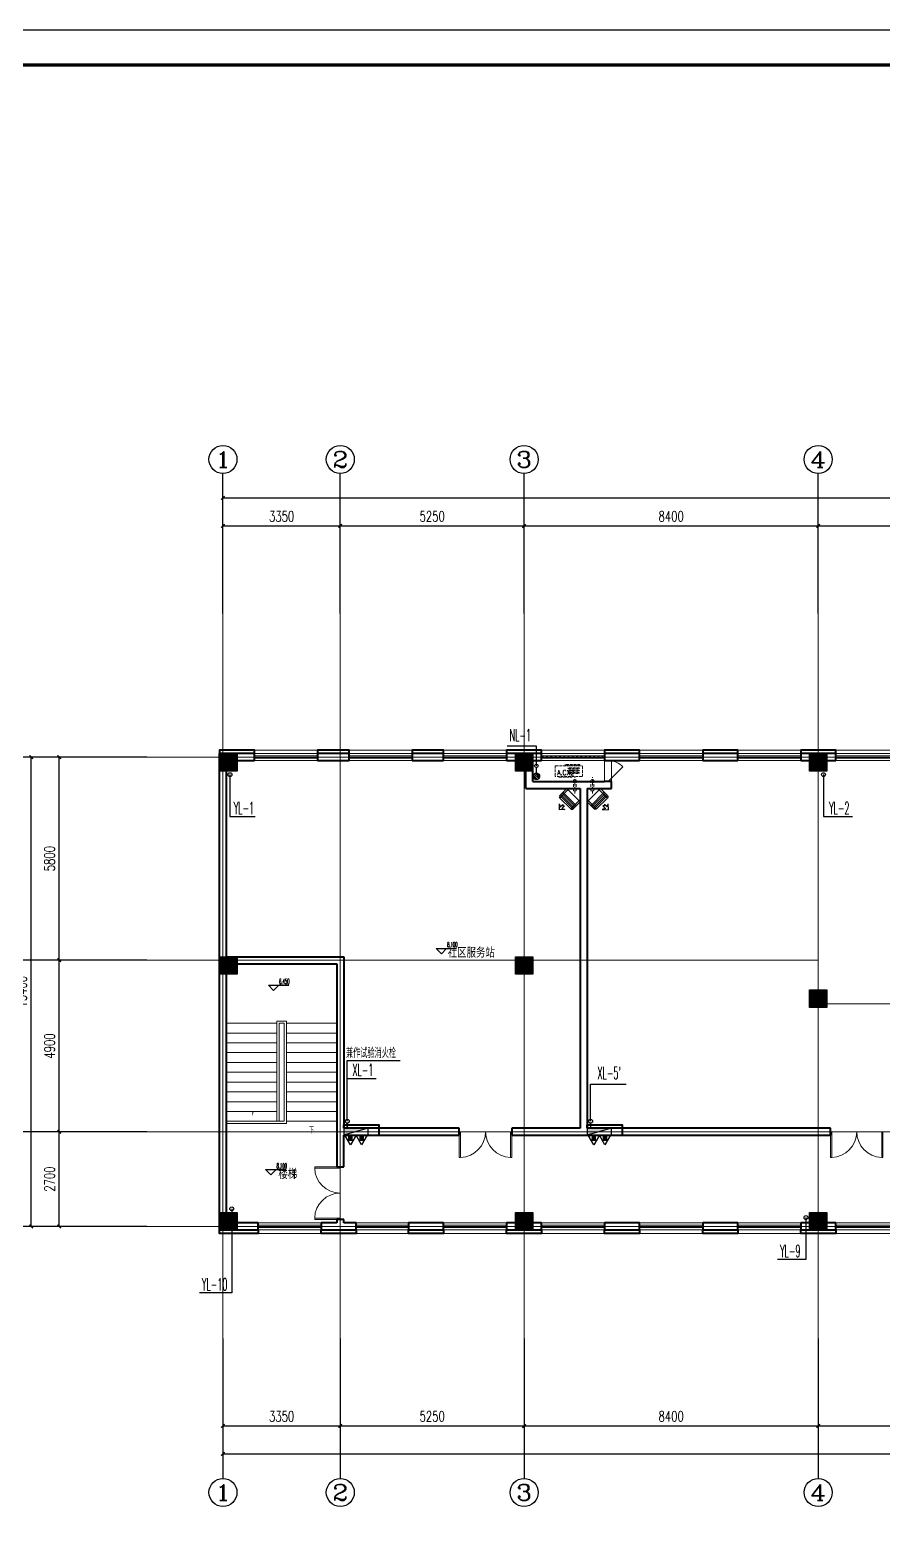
# Model space of a CAD drawing. Extents: x 1031190 to 1725648, y 733081 to 1571294.
# Drawn here: x 1287676 to 1312038, y 974440 to 1017302 of the extents above; entities that cross this region are included whole.
import ezdxf
from ezdxf.enums import TextEntityAlignment as Align

# ---------------------------------------------------------------- set-up
doc = ezdxf.new("R2010")
doc.units = 0
doc.header["$LTSCALE"] = 1000
doc.header["$MEASUREMENT"] = 0
for name, pattern in [('ACAD_ISO10W100', [18.5, 12, -3, 0.5, -3]), ('DASH', [0.35, 0.25, -0.1]), ('DOTE', [2.42, 2, -0.2, 0.02, -0.2]), ('HIDDEN', [0.375, 0.25, -0.125])]:
    doc.linetypes.add(name, pattern=pattern)
for name, color, linetype in [('A-AC', 8, 'Continuous'), ('AXIS', 3, 'Continuous'), ('AXIS_TEXT', 4, 'Continuous'), ('C-AXIS(轴号)', 3, 'Continuous'), ('C-AXIS-T(字)', 7, 'Continuous'), ('DIM_ELEV', 3, 'Continuous'), ('DIM_SYMB', 3, 'Continuous'), ('DIM_不分区消火栓', 3, 'Continuous'), ('DIM_凝结', 3, 'Continuous'), ('DIM_雨水', 3, 'Continuous'), ('EQUIP_地漏', 7, 'Continuous'), ('EQUIP_消火栓', 7, 'Continuous'), ('EQUIP_灭火器', 7, 'Continuous'), ('PIPE-凝结', 150, 'N'), ('PUB_TEXT', 4, 'Continuous'), ('S-COLU-HATCH', 30, 'Continuous'), ('S-COLU-LINE1', 6, 'Continuous'), ('TWT_LEAD', 3, 'Continuous'), ('VPIPE-不分区消火栓', 1, 'X'), ('VPIPE-凝结', 150, 'N'), ('VPIPE-雨水', 4, 'Y'), ('图框', 140, 'Continuous')]:
    doc.layers.add(name, color=color, linetype=linetype)
for name, color, linetype, lineweight in [('DOTE', 19, 'DOTE', 9), ('STAIR', 2, 'Continuous', 18), ('WALL', 9, 'Continuous', 40), ('WINDOW', 8, 'Continuous', 15), ('z', 6, 'Continuous', 40), ('平面-看线', 45, 'Continuous', 15), ('平面-空调室内机', 8, 'Continuous', 9), ('平面-空调预留孔', 8, 'Continuous', 15)]:
    doc.layers.add(name, color=color, linetype=linetype, lineweight=lineweight)
doc.styles.add('_TCH_AXIS', font='COMPLEX', dxfattribs={"bigfont": 'GBCBIG'})
doc.styles.add('_TCH_DIM', font='SIMPLEX.shx', dxfattribs={"width": 0.6, "oblique": 10, "bigfont": 'hztxt.shx'})
doc.styles.add('_TCH_DIM_T3', font='SIMPLEX', dxfattribs={"width": 0.705882, "bigfont": 'GBCBIG'})
doc.styles.add('_TWT_SERIAL', font='simplex.shx', dxfattribs={"width": 0.6, "oblique": 10, "height": 3.5, "bigfont": 'aadri.shx'})
doc.styles.add('COMPLEX', font='COMPLEX')
doc.styles.get("Standard").update_dxf_attribs({"font": 'gbenor.shx', "bigfont": 'gbcbig.shx'})
doc.linetypes.add('N', pattern='A,3,-0.2,["N",Standard,S=0.25,R=0,X=-0.1,Y=-0.115],-0.2', length=3.4)
doc.linetypes.add('X', pattern='A,3,-0.2,["X",Standard,S=0.25,R=0,X=-0.1,Y=-0.115],-0.25', length=3.45)
doc.linetypes.add('Y', pattern='A,2,-0.2,["Y",Standard,S=0.4,R=0,X=-0.1,Y=-0.115],-0.35', length=2.55)
doc.dimstyles.new('_TCH_ARCH&&100', dxfattribs={"dimtxt": 297.5, "dimasz": 100, "dimexe": 250, "dimexo": 300, "dimgap": 126.25, "dimtad": 1, "dimdec": 0, "dimzin": 0, "dimdsep": 46, "dimtxsty": '_TCH_DIM_T3', "dimblk": 'ARCHTICK', "dimcen": 0.09, "dimclrt": 7, "dimazin": 2, "dimtfac": 1, "dimtdec": 0, "dimtix": 1, "dimtmove": 2, "dimatfit": 3, "dimfxl": 0, "dimtolj": 1, "dimtzin": 0, "dimarcsym": 0})

# ---------------------------------------------------------------- blocks, each defined once
blk = doc.blocks.new('QER5Y5WE3')
for p, q in [((-194, 188), (-1, 388)), ((194, -188), (-194, 188)), ((72, 389), (-156, 153)), ((292, -73), (-90, 296)), ((321, -43), (-61, 326)), ((360, -17), (-29, 359)), ((389, 14), (0, 389)), ((72, 389), (387, 86)), ((387, 86), (159, -151)), ((388, 13), (194, -188)), ((236, 408), (404, 419)), ((326, 383), (236, 408)), ((326, 383), (253, 308)), ((297, 307), (253, 308)), ((299, 264), (297, 307)), ((372, 340), (299, 264)), ((399, 251), (372, 340)), ((399, 251), (404, 419))]:
    blk.add_line(p, q)
for centre, start, end in [((36, 352), 46.0154, 136.0154), ((351, 49), 316.0154, 46.0154)]:
    blk.add_arc(centre, 51.3, start, end)
blk = doc.blocks.new('dongkong')
at = {"layer": '平面-空调预留孔', "linetype": 'HIDDEN', "ltscale": 0.3}
for p, q in [((-603796, 210900), (-603796, 210431)), ((-603836, 210821), (-603836, 210511)), ((-603836, 210821), (-603756, 210821)), ((-603756, 210821), (-603756, 210511))]:
    blk.add_line(p, q, dxfattribs=at)
blk.add_lwpolyline([(-603756, 210511), (-603836, 210511)], dxfattribs=at)
blk = doc.blocks.new('ferre')
at = {"layer": '平面-空调预留孔', "linetype": 'DASH', "ltscale": 0.3}
for p, q in [((93393, 115403), (93393, 115393)), ((93403, 115383), (93756, 115383)), ((93766, 115393), (93766, 115403))]:
    blk.add_line(p, q, dxfattribs=at)
for points in [[(93997, 115743), (93577, 115743), (93577, 115727), (93997, 115727)], [(93975, 115655), (93660, 115655), (93660, 115626), (93975, 115626)], [(93975, 115589), (93660, 115589), (93660, 115560), (93975, 115560)], [(93975, 115523), (93660, 115523), (93660, 115494), (93975, 115494)]]:
    blk.add_lwpolyline(points, close=True, dxfattribs=at)
blk.add_lwpolyline([(94046, 115403), (93306, 115403, -0.414214), (93286, 115423), (93286, 115693, -0.414214), (93306, 115713), (94046, 115713, -0.414214), (94066, 115693), (94066, 115423, -0.414214)], format="xyb", close=True, dxfattribs=at)
for centre, start, end in [((93403, 115393), 180, 270), ((93756, 115393), 270, 0)]:
    blk.add_arc(centre, 10, start, end, dxfattribs=at)
at = {"layer": '平面-空调预留孔', "linetype": 'DASH', "ltscale": 0.3, "style": '_TCH_DIM', "width": 0.705882}
blk.add_text('A.CX2', height=146.9, dxfattribs=at).set_placement((93345, 115443))
blk = doc.blocks.new('fergve')
blk.add_blockref('ferre', (25670, -60416))
blk = doc.blocks.new('rewerwer')
at = {"layer": 'S-COLU-HATCH'}
h = blk.add_hatch(color=8, dxfattribs=at)
h.dxf.hatch_style = 1
h.paths.add_polyline_path([(1293088, 1151056), (1293588, 1151056), (1293588, 1150556), (1293088, 1150556)])
h = blk.add_hatch(color=8, dxfattribs=at)
h.dxf.hatch_style = 1
h.paths.add_polyline_path([(1301538, 1151056), (1302038, 1151056), (1302038, 1150556), (1301538, 1150556)])
h = blk.add_hatch(color=8, dxfattribs=at)
h.dxf.hatch_style = 1
h.paths.add_polyline_path([(1309938, 1151056), (1310438, 1151056), (1310438, 1150556), (1309938, 1150556)])
h = blk.add_hatch(color=8, dxfattribs=at)
h.dxf.hatch_style = 1
h.paths.add_polyline_path([(1293088, 1145256), (1293588, 1145256), (1293588, 1144756), (1293088, 1144756)])
h = blk.add_hatch(color=8, dxfattribs=at)
h.dxf.hatch_style = 1
h.paths.add_polyline_path([(1301538, 1145256), (1302038, 1145256), (1302038, 1144756), (1301538, 1144756)])
h = blk.add_hatch(color=8, dxfattribs=at)
h.dxf.hatch_style = 1
h.paths.add_polyline_path([(1309938, 1144306), (1310438, 1144306), (1310438, 1143806), (1309938, 1143806)])
h = blk.add_hatch(color=8, dxfattribs=at)
h.dxf.hatch_style = 1
h.paths.add_polyline_path([(1293088, 1137956), (1293588, 1137956), (1293588, 1137456), (1293088, 1137456)])
h = blk.add_hatch(color=8, dxfattribs=at)
h.dxf.hatch_style = 1
h.paths.add_polyline_path([(1301538, 1137956), (1302038, 1137956), (1302038, 1137456), (1301538, 1137456)])
h = blk.add_hatch(color=8, dxfattribs=at)
h.dxf.hatch_style = 1
h.paths.add_polyline_path([(1309938, 1137956), (1310438, 1137956), (1310438, 1137456), (1309938, 1137456)])
at = {"layer": 'S-COLU-LINE1', "color": 8}
for points in [[(1293088, 1151056), (1293588, 1151056), (1293588, 1150556), (1293088, 1150556)], [(1301538, 1151056), (1302038, 1151056), (1302038, 1150556), (1301538, 1150556)], [(1309938, 1151056), (1310438, 1151056), (1310438, 1150556), (1309938, 1150556)], [(1293088, 1145256), (1293588, 1145256), (1293588, 1144756), (1293088, 1144756)], [(1301538, 1145256), (1302038, 1145256), (1302038, 1144756), (1301538, 1144756)], [(1309938, 1144306), (1310438, 1144306), (1310438, 1143806), (1309938, 1143806)], [(1293088, 1137956), (1293588, 1137956), (1293588, 1137456), (1293088, 1137456)], [(1301538, 1137956), (1302038, 1137956), (1302038, 1137456), (1301538, 1137456)], [(1309938, 1137956), (1310438, 1137956), (1310438, 1137456), (1309938, 1137456)]]:
    blk.add_lwpolyline(points, close=True, dxfattribs=at)
blk = doc.blocks.new('_ArchTick')
at = {"color": 0, "linetype": 'ByBlock', "const_width": 0.4}
blk.add_lwpolyline([(-0.5, -0.5), (0.5, 0.5)], dxfattribs=at)
blk = doc.blocks.new('*D174')
at = {"layer": 'AXIS', "color": 0, "lineweight": -2}
for p, q in [((1290711, 996539), (1287461, 996539)), ((1287711, 983139), (1287711, 996539)), ((1290711, 983139), (1287461, 983139))]:
    blk.add_line(p, q, dxfattribs=at)
at = {"layer": 'Defpoints', "color": 0}
for p in [(1287711, 996539), (1291011, 996539), (1291011, 983139)]:
    blk.add_point(p, dxfattribs=at)
at = {"layer": 'AXIS', "color": 0, "lineweight": -2, "xscale": 100, "yscale": 100, "zscale": 100}
for p, rotation in [((1287711, 996539), 90), ((1287711, 983139), 270)]:
    blk.add_blockref('_ArchTick', p, dxfattribs=dict(at, rotation=rotation))
at = {"layer": 'AXIS', "color": 7, "insert": (1287436, 989839), "char_height": 297.5, "attachment_point": 5, "rotation": 90, "style": '_TCH_DIM_T3'}
blk.add_mtext('\\A1;13400', dxfattribs=at)
blk = doc.blocks.new('*D175')
at = {"layer": 'AXIS', "color": 0, "lineweight": -2}
for p, q in [((1290711, 996539), (1288261, 996539)), ((1288511, 990739), (1288511, 996539)), ((1290711, 990739), (1288261, 990739))]:
    blk.add_line(p, q, dxfattribs=at)
at = {"layer": 'Defpoints', "color": 0}
for p in [(1288511, 996539), (1291011, 996539), (1291011, 990739)]:
    blk.add_point(p, dxfattribs=at)
at = {"layer": 'AXIS', "color": 0, "lineweight": -2, "xscale": 100, "yscale": 100, "zscale": 100}
for p, rotation in [((1288511, 996539), 90), ((1288511, 990739), 270)]:
    blk.add_blockref('_ArchTick', p, dxfattribs=dict(at, rotation=rotation))
at = {"layer": 'AXIS', "color": 7, "insert": (1288236, 993639), "char_height": 297.5, "attachment_point": 5, "rotation": 90, "style": '_TCH_DIM_T3'}
blk.add_mtext('\\A1;5800', dxfattribs=at)
blk = doc.blocks.new('*D176')
at = {"layer": 'AXIS', "color": 0, "lineweight": -2}
for p, q in [((1290711, 990739), (1288261, 990739)), ((1288511, 985839), (1288511, 990739)), ((1290711, 985839), (1288261, 985839))]:
    blk.add_line(p, q, dxfattribs=at)
at = {"layer": 'Defpoints', "color": 0}
for p in [(1288511, 990739), (1291011, 990739), (1291011, 985839)]:
    blk.add_point(p, dxfattribs=at)
at = {"layer": 'AXIS', "color": 0, "lineweight": -2, "xscale": 100, "yscale": 100, "zscale": 100}
for p, rotation in [((1288511, 990739), 90), ((1288511, 985839), 270)]:
    blk.add_blockref('_ArchTick', p, dxfattribs=dict(at, rotation=rotation))
at = {"layer": 'AXIS', "color": 7, "insert": (1288236, 988289), "char_height": 297.5, "attachment_point": 5, "rotation": 90, "style": '_TCH_DIM_T3'}
blk.add_mtext('\\A1;4900', dxfattribs=at)
blk = doc.blocks.new('*D177')
at = {"layer": 'AXIS', "color": 0, "lineweight": -2}
for p, q in [((1290711, 985839), (1288261, 985839)), ((1288511, 983139), (1288511, 985839)), ((1290711, 983139), (1288261, 983139))]:
    blk.add_line(p, q, dxfattribs=at)
at = {"layer": 'Defpoints', "color": 0}
for p in [(1288511, 985839), (1291011, 985839), (1291011, 983139)]:
    blk.add_point(p, dxfattribs=at)
at = {"layer": 'AXIS', "color": 0, "lineweight": -2, "xscale": 100, "yscale": 100, "zscale": 100}
for p, rotation in [((1288511, 985839), 90), ((1288511, 983139), 270)]:
    blk.add_blockref('_ArchTick', p, dxfattribs=dict(at, rotation=rotation))
at = {"layer": 'AXIS', "color": 7, "insert": (1288236, 984489), "char_height": 297.5, "attachment_point": 5, "rotation": 90, "style": '_TCH_DIM_T3'}
blk.add_mtext('\\A1;2700', dxfattribs=at)
blk = doc.blocks.new('*D185')
at = {"layer": 'AXIS', "color": 0, "lineweight": -2}
for p, q in [((1293188, 979639), (1293188, 976389)), ((1365088, 979639), (1365088, 976389)), ((1293188, 976639), (1365088, 976639))]:
    blk.add_line(p, q, dxfattribs=at)
at = {"layer": 'Defpoints', "color": 0}
for p in [(1293188, 979939), (1365088, 979939), (1365088, 976639)]:
    blk.add_point(p, dxfattribs=at)
at = {"layer": 'AXIS', "color": 0, "lineweight": -2, "xscale": 100, "yscale": 100, "zscale": 100, "rotation": 180}
blk.add_blockref('_ArchTick', (1293188, 976639), dxfattribs=at)
at = {"layer": 'AXIS', "color": 0, "lineweight": -2, "xscale": 100, "yscale": 100, "zscale": 100}
blk.add_blockref('_ArchTick', (1365088, 976639), dxfattribs=at)
at = {"layer": 'AXIS', "color": 7, "insert": (1329138, 976914), "char_height": 297.5, "attachment_point": 5, "style": '_TCH_DIM_T3'}
blk.add_mtext('\\A1;71900', dxfattribs=at)
blk = doc.blocks.new('*D186')
at = {"layer": 'AXIS', "color": 0, "lineweight": -2}
for p, q in [((1293188, 979639), (1293188, 977189)), ((1296538, 979639), (1296538, 977189)), ((1293188, 977439), (1296538, 977439))]:
    blk.add_line(p, q, dxfattribs=at)
at = {"layer": 'Defpoints', "color": 0}
for p in [(1293188, 979939), (1296538, 979939), (1296538, 977439)]:
    blk.add_point(p, dxfattribs=at)
at = {"layer": 'AXIS', "color": 0, "lineweight": -2, "xscale": 100, "yscale": 100, "zscale": 100, "rotation": 180}
blk.add_blockref('_ArchTick', (1293188, 977439), dxfattribs=at)
at = {"layer": 'AXIS', "color": 0, "lineweight": -2, "xscale": 100, "yscale": 100, "zscale": 100}
blk.add_blockref('_ArchTick', (1296538, 977439), dxfattribs=at)
at = {"layer": 'AXIS', "color": 7, "insert": (1294863, 977714), "char_height": 297.5, "attachment_point": 5, "style": '_TCH_DIM_T3'}
blk.add_mtext('\\A1;3350', dxfattribs=at)
blk = doc.blocks.new('*D187')
at = {"layer": 'AXIS', "color": 0, "lineweight": -2}
for p, q in [((1296538, 979639), (1296538, 977189)), ((1301788, 979639), (1301788, 977189)), ((1296538, 977439), (1301788, 977439))]:
    blk.add_line(p, q, dxfattribs=at)
at = {"layer": 'Defpoints', "color": 0}
for p in [(1296538, 979939), (1301788, 979939), (1301788, 977439)]:
    blk.add_point(p, dxfattribs=at)
at = {"layer": 'AXIS', "color": 0, "lineweight": -2, "xscale": 100, "yscale": 100, "zscale": 100, "rotation": 180}
blk.add_blockref('_ArchTick', (1296538, 977439), dxfattribs=at)
at = {"layer": 'AXIS', "color": 0, "lineweight": -2, "xscale": 100, "yscale": 100, "zscale": 100}
blk.add_blockref('_ArchTick', (1301788, 977439), dxfattribs=at)
at = {"layer": 'AXIS', "color": 7, "insert": (1299163, 977714), "char_height": 297.5, "attachment_point": 5, "style": '_TCH_DIM_T3'}
blk.add_mtext('\\A1;5250', dxfattribs=at)
blk = doc.blocks.new('*D188')
at = {"layer": 'AXIS', "color": 0, "lineweight": -2}
for p, q in [((1301788, 979639), (1301788, 977189)), ((1310188, 979639), (1310188, 977189)), ((1301788, 977439), (1310188, 977439))]:
    blk.add_line(p, q, dxfattribs=at)
at = {"layer": 'Defpoints', "color": 0}
for p in [(1301788, 979939), (1310188, 979939), (1310188, 977439)]:
    blk.add_point(p, dxfattribs=at)
at = {"layer": 'AXIS', "color": 0, "lineweight": -2, "xscale": 100, "yscale": 100, "zscale": 100, "rotation": 180}
blk.add_blockref('_ArchTick', (1301788, 977439), dxfattribs=at)
at = {"layer": 'AXIS', "color": 0, "lineweight": -2, "xscale": 100, "yscale": 100, "zscale": 100}
blk.add_blockref('_ArchTick', (1310188, 977439), dxfattribs=at)
at = {"layer": 'AXIS', "color": 7, "insert": (1305988, 977714), "char_height": 297.5, "attachment_point": 5, "style": '_TCH_DIM_T3'}
blk.add_mtext('\\A1;8400', dxfattribs=at)
blk = doc.blocks.new('*D189')
at = {"layer": 'AXIS', "color": 0, "lineweight": -2}
for p, q in [((1310188, 979639), (1310188, 977189)), ((1318588, 979639), (1318588, 977189)), ((1310188, 977439), (1318588, 977439))]:
    blk.add_line(p, q, dxfattribs=at)
at = {"layer": 'Defpoints', "color": 0}
for p in [(1310188, 979939), (1318588, 979939), (1318588, 977439)]:
    blk.add_point(p, dxfattribs=at)
at = {"layer": 'AXIS', "color": 0, "lineweight": -2, "xscale": 100, "yscale": 100, "zscale": 100, "rotation": 180}
blk.add_blockref('_ArchTick', (1310188, 977439), dxfattribs=at)
at = {"layer": 'AXIS', "color": 0, "lineweight": -2, "xscale": 100, "yscale": 100, "zscale": 100}
blk.add_blockref('_ArchTick', (1318588, 977439), dxfattribs=at)
at = {"layer": 'AXIS', "color": 7, "insert": (1314388, 977714), "char_height": 297.5, "attachment_point": 5, "style": '_TCH_DIM_T3'}
blk.add_mtext('\\A1;8400', dxfattribs=at)
blk = doc.blocks.new('*D196')
at = {"layer": 'AXIS', "color": 0, "lineweight": -2}
for p, q in [((1293188, 1000939), (1293188, 1004189)), ((1293188, 1003939), (1365088, 1003939)), ((1365088, 1000939), (1365088, 1004189))]:
    blk.add_line(p, q, dxfattribs=at)
at = {"layer": 'Defpoints', "color": 0}
for p in [(1365088, 1003939), (1293188, 1000639), (1365088, 1000639)]:
    blk.add_point(p, dxfattribs=at)
at = {"layer": 'AXIS', "color": 0, "lineweight": -2, "xscale": 100, "yscale": 100, "zscale": 100, "rotation": 180}
blk.add_blockref('_ArchTick', (1293188, 1003939), dxfattribs=at)
at = {"layer": 'AXIS', "color": 0, "lineweight": -2, "xscale": 100, "yscale": 100, "zscale": 100}
blk.add_blockref('_ArchTick', (1365088, 1003939), dxfattribs=at)
at = {"layer": 'AXIS', "color": 7, "insert": (1329138, 1004214), "char_height": 297.5, "attachment_point": 5, "style": '_TCH_DIM_T3'}
blk.add_mtext('\\A1;71900', dxfattribs=at)
blk = doc.blocks.new('*D197')
at = {"layer": 'AXIS', "color": 0, "lineweight": -2}
for p, q in [((1293188, 1000939), (1293188, 1003389)), ((1293188, 1003139), (1296538, 1003139)), ((1296538, 1000939), (1296538, 1003389))]:
    blk.add_line(p, q, dxfattribs=at)
at = {"layer": 'Defpoints', "color": 0}
for p in [(1296538, 1003139), (1293188, 1000639), (1296538, 1000639)]:
    blk.add_point(p, dxfattribs=at)
at = {"layer": 'AXIS', "color": 0, "lineweight": -2, "xscale": 100, "yscale": 100, "zscale": 100, "rotation": 180}
blk.add_blockref('_ArchTick', (1293188, 1003139), dxfattribs=at)
at = {"layer": 'AXIS', "color": 0, "lineweight": -2, "xscale": 100, "yscale": 100, "zscale": 100}
blk.add_blockref('_ArchTick', (1296538, 1003139), dxfattribs=at)
at = {"layer": 'AXIS', "color": 7, "insert": (1294863, 1003414), "char_height": 297.5, "attachment_point": 5, "style": '_TCH_DIM_T3'}
blk.add_mtext('\\A1;3350', dxfattribs=at)
blk = doc.blocks.new('*D198')
at = {"layer": 'AXIS', "color": 0, "lineweight": -2}
for p, q in [((1296538, 1000939), (1296538, 1003389)), ((1296538, 1003139), (1301788, 1003139)), ((1301788, 1000939), (1301788, 1003389))]:
    blk.add_line(p, q, dxfattribs=at)
at = {"layer": 'Defpoints', "color": 0}
for p in [(1301788, 1003139), (1296538, 1000639), (1301788, 1000639)]:
    blk.add_point(p, dxfattribs=at)
at = {"layer": 'AXIS', "color": 0, "lineweight": -2, "xscale": 100, "yscale": 100, "zscale": 100, "rotation": 180}
blk.add_blockref('_ArchTick', (1296538, 1003139), dxfattribs=at)
at = {"layer": 'AXIS', "color": 0, "lineweight": -2, "xscale": 100, "yscale": 100, "zscale": 100}
blk.add_blockref('_ArchTick', (1301788, 1003139), dxfattribs=at)
at = {"layer": 'AXIS', "color": 7, "insert": (1299163, 1003414), "char_height": 297.5, "attachment_point": 5, "style": '_TCH_DIM_T3'}
blk.add_mtext('\\A1;5250', dxfattribs=at)
blk = doc.blocks.new('*D199')
at = {"layer": 'AXIS', "color": 0, "lineweight": -2}
for p, q in [((1301788, 1000939), (1301788, 1003389)), ((1301788, 1003139), (1310188, 1003139)), ((1310188, 1000939), (1310188, 1003389))]:
    blk.add_line(p, q, dxfattribs=at)
at = {"layer": 'Defpoints', "color": 0}
for p in [(1310188, 1003139), (1301788, 1000639), (1310188, 1000639)]:
    blk.add_point(p, dxfattribs=at)
at = {"layer": 'AXIS', "color": 0, "lineweight": -2, "xscale": 100, "yscale": 100, "zscale": 100, "rotation": 180}
blk.add_blockref('_ArchTick', (1301788, 1003139), dxfattribs=at)
at = {"layer": 'AXIS', "color": 0, "lineweight": -2, "xscale": 100, "yscale": 100, "zscale": 100}
blk.add_blockref('_ArchTick', (1310188, 1003139), dxfattribs=at)
at = {"layer": 'AXIS', "color": 7, "insert": (1305988, 1003414), "char_height": 297.5, "attachment_point": 5, "style": '_TCH_DIM_T3'}
blk.add_mtext('\\A1;8400', dxfattribs=at)
blk = doc.blocks.new('*D200')
at = {"layer": 'AXIS', "color": 0, "lineweight": -2}
for p, q in [((1310188, 1000939), (1310188, 1003389)), ((1310188, 1003139), (1318588, 1003139)), ((1318588, 1000939), (1318588, 1003389))]:
    blk.add_line(p, q, dxfattribs=at)
at = {"layer": 'Defpoints', "color": 0}
for p in [(1318588, 1003139), (1310188, 1000639), (1318588, 1000639)]:
    blk.add_point(p, dxfattribs=at)
at = {"layer": 'AXIS', "color": 0, "lineweight": -2, "xscale": 100, "yscale": 100, "zscale": 100, "rotation": 180}
blk.add_blockref('_ArchTick', (1310188, 1003139), dxfattribs=at)
at = {"layer": 'AXIS', "color": 0, "lineweight": -2, "xscale": 100, "yscale": 100, "zscale": 100}
blk.add_blockref('_ArchTick', (1318588, 1003139), dxfattribs=at)
at = {"layer": 'AXIS', "color": 7, "insert": (1314388, 1003414), "char_height": 297.5, "attachment_point": 5, "style": '_TCH_DIM_T3'}
blk.add_mtext('\\A1;8400', dxfattribs=at)
blk = doc.blocks.new('$TwtSys$00000434')
for p, q in [((-0.5, 0.5), (-0.5, -0.5)), ((-0.5, -0.5), (0.5, 0.5)), ((0.5, 0.5), (-0.5, 0.5)), ((0.5, -0.5), (0.5, 0.5)), ((-0.5, -0.5), (0.5, -0.5))]:
    blk.add_line(p, q)
blk.add_solid([(0.5, -0.5), (0.5, 0.5), (-0.5, -0.5)])
blk = doc.blocks.new('$TwtSys$00000546')
h = blk.add_hatch()
h.set_pattern_fill('ANSI31', color=256, scale=200, style=0)
h.set_pattern_definition([(45, (-38543.802, -6670.83), (-17.67767, 17.67767), [])])
h.paths.add_polyline_path([(-65, 174), (65, 174), (65, 44), (-65, 44)])
for points in [[(0, 344), (-198, 0), (198, 0)], [(-65, 174), (65, 174), (65, 44), (-65, 44)]]:
    blk.add_lwpolyline(points, close=True)
blk = doc.blocks.new('$TwtSys$00000141')
for p, q in [((-94, 8), (-10, 92)), ((-94, 8), (-10, 92)), ((-87, -35), (35, 87)), ((-87, -35), (35, 87)), ((-66, -66), (66, 66)), ((-66, -66), (66, 66)), ((-32, -87), (88, 33)), ((-32, -87), (88, 33)), ((11, -92), (92, -11)), ((11, -92), (92, -11))]:
    blk.add_line(p, q)
blk.add_circle((0, 0), 94)
blk.add_circle((0, 0), 94)
blk = doc.blocks.new('$WINLIB2D$00000001')
at = {"color": 0}
for points in [[(-0.5, 0.5), (-0.5, -0.5)], [(-0.5, 0.5), (0.5, 0.5)], [(0.5, -0.5), (0.5, 0.5)], [(0.5, 0.167), (-0.5, 0.167)], [(0.5, -0.167), (-0.5, -0.167)], [(-0.5, -0.5), (0.5, -0.5)]]:
    blk.add_lwpolyline(points, dxfattribs=at)
blk = doc.blocks.new('$DorLib2D$00000002')
for p, q in [((-0.5, 0), (-0.5, 0.4875)), ((-0.475, 0.4875), (-0.5, 0.4875)), ((-0.475, 0), (-0.475, 0.4875)), ((0.475, 0), (0.475, 0.4875)), ((0.475, 0.4875), (0.5, 0.4875)), ((0.5, 0), (0.5, 0.4875)), ((-0.5, 0), (-0.475, 0)), ((0.5, 0), (0.475, 0))]:
    blk.add_line(p, q)
at = {"lineweight": 13}
for centre, start, end in [((-0.4875, 0), 0, 88.53072), ((0.4875, 0), 91.46928, 180)]:
    blk.add_arc(centre, 0.4875, start, end, dxfattribs=at)
blk = doc.blocks.new('$WINLIB2D$00000039')
at = {"color": 0}
for points in [[(-0.5, 0.5), (-0.5, -0.5)], [(0.5, 0.5), (-0.5, 0.5)], [(0.5, -0.5), (0.5, 0.5)], [(-0.5, 0.167), (0.5, 0.167)], [(-0.452, -0.167), (-0.5, 0.084)], [(-0.384, -0.167), (-0.448, 0.167)], [(-0.316, -0.167), (-0.38, 0.167)], [(-0.248, -0.167), (-0.312, 0.167)], [(-0.18, -0.167), (-0.244, 0.167)], [(-0.112, -0.167), (-0.176, 0.167)], [(-0.044, -0.167), (-0.108, 0.167)], [(0.024, -0.167), (-0.04, 0.167)], [(0.092, -0.167), (0.028, 0.167)], [(0.16, -0.167), (0.096, 0.167)], [(0.228, -0.167), (0.164, 0.167)], [(0.296, -0.167), (0.232, 0.167)], [(0.364, -0.167), (0.3, 0.167)], [(0.432, -0.167), (0.368, 0.167)], [(0.5, -0.167), (0.436, 0.167)], [(-0.5, -0.167), (0.5, -0.167)], [(0.5, -0.5), (-0.5, -0.5)]]:
    blk.add_lwpolyline(points, dxfattribs=at)
blk = doc.blocks.new('$DorLib2D$00000114')
at = {"color": 0}
blk.add_line((0.5, 0), (-0.207, 0.707), dxfattribs=at)
blk.add_arc((0.5, 0), 1, 135, 180, dxfattribs=at)
blk = doc.blocks.new('_AXISO')
blk.add_circle((0, 0), 0.5)
at = {"layer": 'AXIS_TEXT', "style": 'COMPLEX', "width": 1.041667}
blk.add_attdef('A', text='', height=0.56, dxfattribs=at).set_placement((-0.25, -0.28), (0.25, -0.28), align=Align.FIT)

msp = doc.modelspace()

# ---------------------------------------------------------------- linework, layer by layer
at = {"layer": 'C-AXIS(轴号)'}
for p, q in [((1293187.7, 1000639.4), (1293187.7, 1004639.4)), ((1296537.7, 1000639.4), (1296537.7, 1004639.4)), ((1301787.7, 1000639.4), (1301787.7, 1004639.4)), ((1310187.7, 1000639.4), (1310187.7, 1004639.4)), ((1291011.4, 996539.4), (1287011.4, 996539.4)), ((1291011.4, 990739.4), (1287011.4, 990739.4)), ((1291011.4, 985839.4), (1287011.4, 985839.4)), ((1291011.4, 983139.4), (1287011.4, 983139.4)), ((1293187.7, 979939.4), (1293187.7, 975939.4)), ((1296537.7, 979939.4), (1296537.7, 975939.4)), ((1301787.7, 979939.4), (1301787.7, 975939.4)), ((1310187.7, 979939.4), (1310187.7, 975939.4))]:
    msp.add_line(p, q, dxfattribs=at)
at = {"layer": 'DIM_ELEV', "color": 8}
for p, q in [((1299424.8, 990925.3), (1299274.8, 991075.3)), ((1299274.8, 991075.3), (1299859.4, 991075.3)), ((1299424.8, 990925.3), (1299574.8, 991075.3)), ((1294634.4, 989873.9), (1294484.4, 990023.9)), ((1294484.4, 990023.9), (1295069, 990023.9)), ((1294634.4, 989873.9), (1294784.4, 990023.9)), ((1294551.9, 984610.6), (1294401.9, 984760.6)), ((1294401.9, 984760.6), (1294986.5, 984760.6)), ((1294551.9, 984610.6), (1294701.9, 984760.6))]:
    msp.add_line(p, q, dxfattribs=at)
at = {"layer": 'DIM_SYMB', "color": 8}
msp.add_lwpolyline([(1295687.7, 985999.4, 0, 0, 0), (1295687.7, 989789.4, 0, 0, 0), (1294037.7, 989789.4, 0, 0, 0), (1294037.7, 986279.4, 0, 40, 0), (1294037.7, 986429.4, 0, 0, 0)], format="xyseb", dxfattribs=at)
at = {"layer": 'DIM_不分区消火栓'}
for p, q in [((1296737.7, 986139.4), (1296737.7, 987364.3)), ((1296737.7, 987364.3), (1297559, 987364.3)), ((1303687.7, 986139.4, -1100), (1303687.7, 987203.6, -1100)), ((1303687.7, 987203.6, -1100), (1304704.2, 987203.6, -1100))]:
    msp.add_line(p, q, dxfattribs=at)
at = {"layer": 'DIM_凝结'}
for p, q in [((1302137.7, 996849.8), (1301303.3, 996849.8)), ((1302137.7, 996289.4), (1302137.7, 996849.8))]:
    msp.add_line(p, q, dxfattribs=at)
at = {"layer": 'DIM_雨水'}
for p, q in [((1293387.7, 996039.4), (1293387.7, 994840.5)), ((1310337.7, 996039.4), (1310337.7, 994840.5)), ((1293387.7, 994840.5), (1294108.7, 994840.5)), ((1310337.7, 994840.5), (1311164.1, 994840.5)), ((1293437.7, 983639.4), (1293437.7, 981241.6)), ((1309837.7, 983389.4), (1309837.7, 982190.5)), ((1309837.7, 982190.5), (1309028.6, 982190.5)), ((1293437.7, 981241.6), (1292517.1, 981241.6))]:
    msp.add_line(p, q, dxfattribs=at)
at = {"layer": 'DOTE', "linetype": 'ACAD_ISO10W100', "ltscale": 100}
for p, q in [((1293187.7, 1000639.4), (1293187.7, 979939.4)), ((1296537.7, 1000639.4), (1296537.7, 979939.4)), ((1301787.7, 1000639.4), (1301787.7, 979939.4)), ((1310187.7, 1000639.4), (1310187.7, 979939.4)), ((1368287.7, 996539.4), (1291011.4, 996539.4)), ((1310187.7, 990739.4), (1291011.4, 990739.4)), ((1310187.7, 989489.4), (1368287.7, 989489.4)), ((1291011.4, 985839.4), (1323837.7, 985839.4)), ((1291011.4, 983139.4), (1368287.7, 983139.4))]:
    msp.add_line(p, q, dxfattribs=at)
at = {"layer": 'PIPE-凝结', "const_width": 45}
msp.add_lwpolyline([(1302137.7, 996239.4), (1302137.7, 996083.4)], dxfattribs=at)
at = {"layer": 'STAIR', "color": 8}
for p, q in [((1296437.7, 990639.4), (1293287.7, 990639.4)), ((1293287.7, 990639.4), (1293287.7, 988939.4)), ((1296437.7, 988939.4), (1296437.7, 990639.4)), ((1293287.7, 986139.4), (1293287.7, 988939.4)), ((1293287.7, 988939.4), (1294727.7, 988939.4)), ((1293287.7, 988939.4), (1294727.7, 988939.4)), ((1294727.7, 986139.4), (1294727.7, 988999.4)), ((1294727.7, 988999.4), (1294997.7, 988999.4)), ((1294787.7, 986139.4), (1294787.7, 988939.4)), ((1294787.7, 986139.4), (1294787.7, 988939.4)), ((1294787.7, 988939.4), (1294937.7, 988939.4)), ((1294787.7, 988939.4), (1294937.7, 988939.4)), ((1294937.7, 988939.4), (1294937.7, 986139.4)), ((1294937.7, 988939.4), (1294937.7, 986139.4)), ((1294997.7, 988999.4), (1294997.7, 986079.4)), ((1296437.7, 988939.4), (1294997.7, 988939.4)), ((1294997.7, 988939.4), (1296437.7, 988939.4)), ((1296437.7, 988939.4), (1296437.7, 986139.4)), ((1293287.7, 988659.4), (1294727.7, 988659.4)), ((1296437.7, 988659.4), (1294997.7, 988659.4)), ((1293287.7, 988379.4), (1294727.7, 988379.4)), ((1293287.7, 988099.4), (1294727.7, 988099.4)), ((1296437.7, 988379.4), (1294997.7, 988379.4)), ((1296437.7, 988099.4), (1294997.7, 988099.4)), ((1293287.7, 987819.4), (1294727.7, 987819.4)), ((1296437.7, 987819.4), (1294997.7, 987819.4)), ((1293287.7, 987539.4), (1294727.7, 987539.4)), ((1293287.7, 987259.4), (1294727.7, 987259.4)), ((1296437.7, 987539.4), (1294997.7, 987539.4)), ((1296437.7, 987259.4), (1294997.7, 987259.4)), ((1293287.7, 986979.4), (1294727.7, 986979.4)), ((1293287.7, 986699.4), (1294727.7, 986699.4)), ((1296437.7, 986979.4), (1294997.7, 986979.4)), ((1296437.7, 986699.4), (1294997.7, 986699.4)), ((1293287.7, 986419.4), (1294727.7, 986419.4)), ((1296437.7, 986419.4), (1294997.7, 986419.4)), ((1293287.7, 986139.4), (1293767.9, 986139.4)), ((1294937.7, 986139.4), (1293287.7, 986139.4)), ((1293287.7, 986079.4), (1293287.7, 986139.4)), ((1294997.7, 986079.4), (1293287.7, 986079.4)), ((1293767.9, 986139.4), (1294727.7, 986139.4)), ((1294727.7, 986139.4), (1294787.7, 986139.4)), ((1294727.7, 986139.4), (1294787.7, 986139.4)), ((1294787.7, 986139.4), (1294937.7, 986139.4)), ((1296437.7, 986139.4), (1294997.7, 986139.4))]:
    msp.add_line(p, q, dxfattribs=at)
at = {"layer": 'TWT_LEAD'}
for p, q in [((1296737.7, 986139.4), (1296737.7, 987879.2)), ((1296737.7, 987879.2), (1298247.4, 987879.2))]:
    msp.add_line(p, q, dxfattribs=at)
at = {"layer": 'VPIPE-不分区消火栓', "const_width": 45}
for points in [[(1296737.7, 986084.4), (1296737.7, 985939.4)], [(1303687.7, 986084.4), (1303687.7, 985939.4)]]:
    msp.add_lwpolyline(points, dxfattribs=at)
at = {"layer": 'VPIPE-不分区消火栓'}
for centre in [(1296737.7, 986139.4), (1296737.7, 986139.4), (1303687.7, 986139.4), (1303687.7, 986139.4)]:
    msp.add_circle(centre, 55, dxfattribs=at)
at = {"layer": 'VPIPE-凝结'}
msp.add_circle((1302137.7, 996289.4), 50, dxfattribs=at)
at = {"layer": 'VPIPE-雨水'}
for centre in [(1293387.7, 996039.4), (1310337.7, 996039.4), (1293437.7, 983639.4), (1309837.7, 983389.4)]:
    msp.add_circle(centre, 55, dxfattribs=at)
at = {"layer": 'WALL', "color": 8}
for p, q in [((1293087.7, 990739.4), (1293087.7, 996639.4)), ((1294087.7, 996639.4), (1293087.7, 996639.4)), ((1294087.7, 996439.4), (1294087.7, 996639.4)), ((1296787.7, 996639.4), (1295887.7, 996639.4)), ((1295887.7, 996639.4), (1295887.7, 996439.4)), ((1296787.7, 996439.4), (1296787.7, 996639.4)), ((1299487.7, 996639.4), (1298587.7, 996639.4)), ((1298587.7, 996639.4), (1298587.7, 996439.4)), ((1299487.7, 996439.4), (1299487.7, 996639.4)), ((1301937.7, 996639.4), (1301287.7, 996639.4)), ((1301287.7, 996639.4), (1301287.7, 996439.4)), ((1302287.7, 996639.4), (1301937.7, 996639.4)), ((1302287.7, 996439.4), (1302287.7, 996639.4)), ((1304187.9, 996639.4), (1304087.7, 996639.4)), ((1304087.7, 996639.4), (1304087.7, 996439.4)), ((1305087.7, 996639.4), (1304187.9, 996639.4)), ((1305087.7, 996439.4), (1305087.7, 996639.4)), ((1307887.7, 996639.4), (1306887.7, 996639.4)), ((1306887.7, 996639.4), (1306887.7, 996439.4)), ((1307887.7, 996439.4), (1307887.7, 996639.4)), ((1310687.7, 996639.4), (1309687.7, 996639.4)), ((1309687.7, 996639.4), (1309687.7, 996439.4)), ((1310687.7, 996439.4), (1310687.7, 996639.4)), ((1293287.7, 990839.4), (1293287.7, 996439.4)), ((1293287.7, 996439.4), (1294087.7, 996439.4)), ((1295887.7, 996439.4), (1296787.7, 996439.4)), ((1298587.7, 996439.4), (1299487.7, 996439.4)), ((1301287.7, 996439.4), (1301837.7, 996439.4)), ((1301837.7, 995639.4), (1301837.7, 996439.4)), ((1302037.7, 995839.4), (1302037.7, 996439.4)), ((1302037.7, 996439.4), (1302287.7, 996439.4)), ((1304087.7, 996439.4), (1304287.7, 996439.4)), ((1304087.7, 996439.4), (1304087.9, 996439.4)), ((1304287.9, 996439.4), (1305087.7, 996439.4)), ((1306887.7, 996439.4), (1307887.7, 996439.4)), ((1309687.7, 996439.4), (1310687.7, 996439.4)), ((1302037.7, 995839.4), (1303487.7, 995839.4)), ((1303487.7, 995839.4), (1304087.7, 995839.4)), ((1304287.7, 995839.4), (1304087.7, 995839.4)), ((1304287.7, 995639.4), (1304287.7, 995839.4)), ((1301837.7, 995639.4), (1303387.7, 995639.4)), ((1303387.7, 995639.4), (1303387.7, 985939.4)), ((1303587.7, 995639.4), (1303587.7, 985939.4)), ((1303587.7, 995639.4), (1304287.7, 995639.4)), ((1293087.7, 983039.4), (1293087.7, 990739.4)), ((1293287.7, 990839.4), (1296637.7, 990839.4)), ((1293287.7, 990639.4), (1296437.7, 990639.4)), ((1293287.7, 983239.4), (1293287.7, 990639.4)), ((1296437.7, 990639.4), (1296437.7, 985839.4)), ((1296637.7, 990839.4), (1296637.7, 985939.4)), ((1296437.7, 985839.4), (1296437.7, 984839.4)), ((1299937.7, 985939.4), (1296637.7, 985939.4)), ((1299937.7, 985739.4), (1299937.7, 985939.4)), ((1303387.7, 985939.4), (1301437.7, 985939.4)), ((1301437.7, 985939.4), (1301437.7, 985739.4)), ((1310537.7, 985939.4), (1303587.7, 985939.4)), ((1310537.7, 985739.4), (1310537.7, 985939.4)), ((1296637.7, 985739.4), (1299937.7, 985739.4)), ((1296637.7, 984839.4), (1296637.7, 985739.4)), ((1301437.7, 985739.4), (1303487.7, 985739.4)), ((1303487.7, 985739.4), (1310537.7, 985739.4)), ((1296437.7, 984839.4), (1296637.7, 984839.4)), ((1296637.7, 983339.4), (1296437.7, 983339.4)), ((1296437.7, 983339.4), (1296437.7, 983239.4)), ((1296637.7, 983239.4), (1296637.7, 983339.4)), ((1293087.7, 983039.4), (1294187.7, 983039.4)), ((1294187.7, 983239.4), (1293287.7, 983239.4)), ((1294187.7, 983039.4), (1294187.7, 983239.4)), ((1296437.7, 983239.4), (1295987.7, 983239.4)), ((1295987.7, 983239.4), (1295987.7, 983039.4)), ((1295987.7, 983039.4), (1296537.7, 983039.4)), ((1296537.7, 983039.4), (1296987.7, 983039.4)), ((1296987.7, 983239.4), (1296637.7, 983239.4)), ((1296987.7, 983039.4), (1296987.7, 983239.4)), ((1299487.7, 983239.4), (1298487.7, 983239.4)), ((1298487.7, 983239.4), (1298487.7, 983039.4)), ((1298487.7, 983039.4), (1299487.7, 983039.4)), ((1299487.7, 983039.4), (1299487.7, 983239.4)), ((1302287.7, 983239.4), (1301287.7, 983239.4)), ((1301287.7, 983239.4), (1301287.7, 983039.4)), ((1301287.7, 983039.4), (1302287.7, 983039.4)), ((1302287.7, 983039.4), (1302287.7, 983239.4)), ((1305087.7, 983239.4), (1304087.7, 983239.4)), ((1304087.7, 983239.4), (1304087.7, 983039.4)), ((1304087.7, 983039.4), (1305087.7, 983039.4)), ((1305087.7, 983039.4), (1305087.7, 983239.4)), ((1307887.7, 983239.4), (1306887.7, 983239.4)), ((1306887.7, 983239.4), (1306887.7, 983039.4)), ((1306887.7, 983039.4), (1307887.7, 983039.4)), ((1307887.7, 983039.4), (1307887.7, 983239.4)), ((1310687.7, 983239.4), (1309687.7, 983239.4)), ((1309687.7, 983239.4), (1309687.7, 983039.4)), ((1309687.7, 983039.4), (1310687.7, 983039.4)), ((1310687.7, 983039.4), (1310687.7, 983239.4))]:
    msp.add_line(p, q, dxfattribs=at)
for points in [[(1294087.7, 996639.4), (1294087.7, 996739.4), (1293087.7, 996739.4), (1293087.7, 996639.4)], [(1296787.7, 996639.4), (1296787.7, 996739.4), (1295887.7, 996739.4), (1295887.7, 996639.4)], [(1299487.7, 996639.4), (1299487.7, 996739.4), (1298587.7, 996739.4), (1298587.7, 996639.4)], [(1302287.7, 996639.4), (1302287.7, 996739.4), (1301287.7, 996739.4), (1301287.7, 996639.4)], [(1305087.7, 996639.4), (1305087.7, 996739.4), (1304087.7, 996739.4), (1304087.7, 996639.4)], [(1307887.7, 996639.4), (1307887.7, 996739.4), (1306887.7, 996739.4), (1306887.7, 996639.4)], [(1310687.7, 996639.4), (1310687.7, 996739.4), (1309687.7, 996739.4), (1309687.7, 996639.4)], [(1294187.7, 983039.4), (1294187.7, 982939.4), (1293087.7, 982939.4), (1293087.7, 983039.4)], [(1296987.7, 983039.4), (1296987.7, 982939.4), (1295987.7, 982939.4), (1295987.7, 983039.4)], [(1299487.7, 983039.4), (1299487.7, 982939.4), (1298487.7, 982939.4), (1298487.7, 983039.4)], [(1302287.7, 983039.4), (1302287.7, 982939.4), (1301287.7, 982939.4), (1301287.7, 983039.4)], [(1305087.7, 983039.4), (1305087.7, 982939.4), (1304087.7, 982939.4), (1304087.7, 983039.4)], [(1307887.7, 983039.4), (1307887.7, 982939.4), (1306887.7, 982939.4), (1306887.7, 983039.4)], [(1310687.7, 983039.4), (1310687.7, 982939.4), (1309687.7, 982939.4), (1309687.7, 983039.4)]]:
    msp.add_lwpolyline(points, dxfattribs=at)
at = {"layer": 'WINDOW'}
for p, q in [((1304087.7, 996439.4), (1304087.7, 995839.4)), ((1304287.7, 996439.4), (1304287.7, 995839.4))]:
    msp.add_line(p, q, dxfattribs=at)
at = {"layer": 'z'}
for points in [[(1296637.7, 985939.4), (1296637.7, 986039.4), (1297637.7, 986039.4), (1297637.7, 985739.4)], [(1303587.7, 985939.4), (1303587.7, 986039.4), (1304587.7, 986039.4), (1304587.7, 985739.4)]]:
    msp.add_lwpolyline(points, dxfattribs=at)
at = {"layer": '图框'}
msp.add_lwpolyline([(1278969.8, 957902), (1384069.8, 957902), (1384069.8, 1017302), (1278969.8, 1017302)], close=True, dxfattribs=at)
at = {"layer": '图框', "const_width": 100}
msp.add_lwpolyline([(1281469.8, 958902), (1383069.8, 958902), (1383069.8, 1016302), (1281469.8, 1016302)], close=True, dxfattribs=at)
at = {"layer": '平面-看线', "color": 8}
for points in [[(1294087.7, 996739.4), (1295887.7, 996739.4)], [(1296787.7, 996739.4), (1298587.7, 996739.4)], [(1299487.7, 996739.4), (1301287.7, 996739.4)], [(1302287.7, 996739.4), (1304087.7, 996739.4)], [(1305087.7, 996739.4), (1306887.7, 996739.4)], [(1307887.7, 996739.4), (1309687.7, 996739.4)], [(1310687.7, 996739.4), (1312487.7, 996739.4)], [(1294187.7, 982939.4), (1295987.7, 982939.4)], [(1296987.7, 982939.4), (1298487.7, 982939.4)], [(1299487.7, 982939.4), (1301287.7, 982939.4)], [(1302287.7, 982939.4), (1304087.7, 982939.4)], [(1305087.7, 982939.4), (1306887.7, 982939.4)], [(1307887.7, 982939.4), (1309687.7, 982939.4)], [(1310687.3, 982939.4), (1312487.3, 982939.4)]]:
    msp.add_lwpolyline(points, dxfattribs=at)

# ---------------------------------------------------------------- block references
at = {"layer": 'A-AC', "color": 8, "linetype": 'ByBlock', "rotation": 178.9846063388432}
msp.add_blockref('QER5Y5WE3', (1303196.8, 995448.5), dxfattribs=at)
at = {"layer": 'A-AC', "color": 8, "linetype": 'ByBlock', "xscale": -1, "rotation": 181.0153936611568}
msp.add_blockref('QER5Y5WE3', (1303778.6, 995448.5), dxfattribs=at)
at = {"layer": 'C-AXIS(轴号)'}
ref = msp.add_blockref('_AXISO', (1293187.7, 1005039.4), dxfattribs=dict(at, xscale=800, yscale=800, zscale=800))
ref.add_attrib('A', '1', dxfattribs={"layer": 'C-AXIS-T(字)', "height": 452.5, "style": '_TCH_AXIS', "width": 2.333333}).set_placement((1292961.4, 1004813.1), (1293414, 1004813.1), align=Align.FIT)
ref = msp.add_blockref('_AXISO', (1296537.7, 1005039.4), dxfattribs=dict(at, xscale=800, yscale=800, zscale=800))
ref.add_attrib('A', '2', dxfattribs={"layer": 'C-AXIS-T(字)', "height": 452.5, "style": '_TCH_AXIS', "width": 1.5}).set_placement((1296311.4, 1004813.1), (1296764, 1004813.1), align=Align.FIT)
ref = msp.add_blockref('_AXISO', (1301787.7, 1005039.4), dxfattribs=dict(at, xscale=800, yscale=800, zscale=800))
ref.add_attrib('A', '3', dxfattribs={"layer": 'C-AXIS-T(字)', "height": 452.5, "style": '_TCH_AXIS', "width": 1.5}).set_placement((1301561.4, 1004813.1), (1302014, 1004813.1), align=Align.FIT)
ref = msp.add_blockref('_AXISO', (1310187.7, 1005039.4), dxfattribs=dict(at, xscale=800, yscale=800, zscale=800))
ref.add_attrib('A', '4', dxfattribs={"layer": 'C-AXIS-T(字)', "height": 452.5, "style": '_TCH_AXIS', "width": 1.3125}).set_placement((1309961.4, 1004813.1), (1310414, 1004813.1), align=Align.FIT)
ref = msp.add_blockref('_AXISO', (1293187.7, 975539.4), dxfattribs=dict(at, xscale=800, yscale=800, zscale=800))
ref.add_attrib('A', '1', dxfattribs={"layer": 'C-AXIS-T(字)', "height": 452.5, "style": '_TCH_AXIS', "width": 2.333333}).set_placement((1292961.4, 975313.1), (1293414, 975313.1), align=Align.FIT)
ref = msp.add_blockref('_AXISO', (1296537.7, 975539.4), dxfattribs=dict(at, xscale=800, yscale=800, zscale=800))
ref.add_attrib('A', '2', dxfattribs={"layer": 'C-AXIS-T(字)', "height": 452.5, "style": '_TCH_AXIS', "width": 1.5}).set_placement((1296311.4, 975313.1), (1296764, 975313.1), align=Align.FIT)
ref = msp.add_blockref('_AXISO', (1301787.7, 975539.4), dxfattribs=dict(at, xscale=800, yscale=800, zscale=800))
ref.add_attrib('A', '3', dxfattribs={"layer": 'C-AXIS-T(字)', "height": 452.5, "style": '_TCH_AXIS', "width": 1.5}).set_placement((1301561.4, 975313.1), (1302014, 975313.1), align=Align.FIT)
ref = msp.add_blockref('_AXISO', (1310187.7, 975539.4), dxfattribs=dict(at, xscale=800, yscale=800, zscale=800))
ref.add_attrib('A', '4', dxfattribs={"layer": 'C-AXIS-T(字)', "height": 452.5, "style": '_TCH_AXIS', "width": 1.3125}).set_placement((1309961.4, 975313.1), (1310414, 975313.1), align=Align.FIT)
at = {"layer": 'EQUIP_地漏', "rotation": 90}
msp.add_blockref('$TwtSys$00000141', (1302137.7, 995989.4), dxfattribs=at)
at = {"layer": 'EQUIP_消火栓', "xscale": -700, "yscale": -200, "zscale": 700, "rotation": 2.529148619231519e-11}
for p in [(1296987.7, 985839.4), (1303937.7, 985839.4)]:
    msp.add_blockref('$TwtSys$00000434', p, dxfattribs=at)
at = {"layer": 'EQUIP_灭火器', "xscale": 0.8, "yscale": -0.8, "zscale": 0.8, "rotation": 3.656055342030787e-11}
for p in [(1296829, 985739.4), (1297146.4, 985739.4), (1303779, 985739.4), (1304096.4, 985739.4)]:
    msp.add_blockref('$TwtSys$00000546', p, dxfattribs=at)
at = {"layer": 'S-COLU-LINE1', "color": 8}
msp.add_blockref('rewerwer', (0, -154416.7), dxfattribs=at)
at = {"layer": 'WINDOW'}
for name, p, xscale, yscale, zscale, rotation in [('$WINLIB2D$00000001', (1294987.7, 996539.4), -1800, 200, -1800, 179.9999999999741), ('$WINLIB2D$00000001', (1297687.7, 996539.4), -1800, 200, -1800, 179.9999999999741), ('$WINLIB2D$00000001', (1300387.7, 996539.4), 1800, 200, 1800, 179.9999999999741), ('$WINLIB2D$00000039', (1303187.7, 996539.4), 1800, 200, 1800, 179.9999999999704), ('$WINLIB2D$00000001', (1305987.7, 996539.4), -1800, -200, -1800, 359.9999999999778), ('$WINLIB2D$00000001', (1308787.7, 996539.4), 1800, -200, 1800, 359.9999999999778), ('$WINLIB2D$00000001', (1311587.7, 996539.4), 1800, -200, 1800, 359.9999999999778), ('$DorLib2D$00000114', (1304187.7, 996139.4), 600, 600, 600, 270), ('$DorLib2D$00000002', (1300687.7, 985839.4), 1500, -1500, 1500, 359.9999999999117), ('$DorLib2D$00000002', (1311287.7, 985839.4), 1500, -1500, 1500, 359.9999999999115), ('$DorLib2D$00000002', (1296537.7, 984089.4), 1500, -1500, 1500, 270.0000000000148), ('$WINLIB2D$00000001', (1295087.7, 983139.4), 1800, -200, 1800, 180), ('$WINLIB2D$00000001', (1297737.7, 983139.4), -1500, -200, -1500, 179.9999999999983), ('$WINLIB2D$00000001', (1300387.7, 983139.4), 1800, -200, 1800, 179.9999999999983), ('$WINLIB2D$00000001', (1303187.7, 983139.4), 1800, -200, 1800, 179.9999999999983), ('$WINLIB2D$00000001', (1305987.7, 983139.4), 1800, -200, 1800, 179.9999999999983), ('$WINLIB2D$00000001', (1308787.7, 983139.4), 1800, -200, 1800, 179.9999999999983), ('$WINLIB2D$00000001', (1311587.7, 983139.4), 1800, -200, 1800, 179.9999999999983)]:
    msp.add_blockref(name, p, dxfattribs=dict(at, xscale=xscale, yscale=yscale, zscale=zscale, rotation=rotation))
at = {"layer": '平面-空调室内机', "color": 8, "ltscale": 0.3, "rotation": 180}
msp.add_blockref('dongkong', (699441.7, 1206400.2), dxfattribs=at)
at = {"layer": '平面-空调室内机', "color": 8, "ltscale": 0.3, "xscale": -1, "rotation": 180}
msp.add_blockref('dongkong', (1907533.7, 1206400.2), dxfattribs=at)
at = {"layer": '平面-空调预留孔', "color": 8}
msp.add_blockref('fergve', (1183716.8, 940996.8), dxfattribs=at)

# ---------------------------------------------------------------- texts
at = {"layer": 'DIM_ELEV', "color": 8, "style": '_TCH_DIM', "width": 0.423529}
for s, p in [('8.100', (1299591.1, 991110.3)), ('6.450', (1294790.5, 990058.9)), ('8.100', (1294718.3, 984795.6))]:
    msp.add_text(s, height=148.75, dxfattribs=at).set_placement(p)
at = {"layer": 'DIM_SYMB', "color": 7, "style": '_TCH_DIM', "width": 0.6}
msp.add_text('下', height=175, dxfattribs=at).set_placement((1295644.4, 985789.4))
at = {"layer": 'DIM_不分区消火栓', "color": 7, "style": '_TWT_SERIAL', "width": 0.48}
for s, p in [('XL-1', (1296883.3, 987434.3)), ("XL-5'", (1303883.7, 987340.3, -1100))]:
    msp.add_text(s, height=350, dxfattribs=at).set_placement(p)
at = {"layer": 'DIM_凝结', "color": 7, "style": '_TWT_SERIAL', "width": 0.48}
msp.add_text('NL-1', height=350, dxfattribs=at).set_placement((1301373.3, 996989.8))
at = {"layer": 'DIM_雨水', "color": 7, "style": '_TWT_SERIAL', "width": 0.48}
for s, p in [('YL-1', (1293494.7, 994910.5)), ('YL-2', (1310497.9, 994910.5)), ('YL-9', (1309098.6, 982260.5)), ('YL-10', (1292587.1, 981311.6))]:
    msp.add_text(s, height=350, dxfattribs=at).set_placement(p)
at = {"layer": 'PUB_TEXT', "color": 8}
for s, height, p in [('社区服务站', 270.07, (1299604, 990813.7)), ('楼梯', 270.07, (1294767.1, 984492.8)), ('1', 280, (1295160.3, 984492.8))]:
    msp.add_text(s, height=height, dxfattribs=at).set_placement(p)
at = {"layer": 'TWT_LEAD', "color": 7, "style": '_TWT_SERIAL', "width": 0.6}
msp.add_text('兼作试验消火栓', height=261.81, dxfattribs=at).set_placement((1296700.5, 987949.2))

# ---------------------------------------------------------------- dimensions: what is measured, and where the dimension line sits
at = {"layer": 'AXIS'}
for p1, p2, distance, picture, middle in [((1293187.7, 1000639.4), (1365087.7, 1000639.4), 3300, '*D196', (1329137.7, 1004214.4)), ((1293187.7, 1000639.4), (1296537.7, 1000639.4), 2500, '*D197', (1294862.7, 1003414.4)), ((1296537.7, 1000639.4), (1301787.7, 1000639.4), 2500, '*D198', (1299162.7, 1003414.4)), ((1301787.7, 1000639.4), (1310187.7, 1000639.4), 2500, '*D199', (1305987.7, 1003414.4)), ((1310187.7, 1000639.4), (1318587.7, 1000639.4), 2500, '*D200', (1314387.7, 1003414.4)), ((1291011.4, 983139.4), (1291011.4, 996539.4), 3300, '*D174', (1287436.4, 989839.4)), ((1291011.4, 990739.4), (1291011.4, 996539.4), 2500, '*D175', (1288236.4, 993639.4)), ((1291011.4, 985839.4), (1291011.4, 990739.4), 2500, '*D176', (1288236.4, 988289.4)), ((1291011.4, 983139.4), (1291011.4, 985839.4), 2500, '*D177', (1288236.4, 984489.4)), ((1293187.7, 979939.4), (1365087.7, 979939.4), -3300, '*D185', (1329137.7, 976914.4)), ((1293187.7, 979939.4), (1296537.7, 979939.4), -2500, '*D186', (1294862.7, 977714.4)), ((1296537.7, 979939.4), (1301787.7, 979939.4), -2500, '*D187', (1299162.7, 977714.4)), ((1301787.7, 979939.4), (1310187.7, 979939.4), -2500, '*D188', (1305987.7, 977714.4)), ((1310187.7, 979939.4), (1318587.7, 979939.4), -2500, '*D189', (1314387.7, 977714.4))]:
    dim = msp.add_aligned_dim(p1=p1, p2=p2, distance=distance, dimstyle='_TCH_ARCH&&100', dxfattribs=at)
    dim.commit()
    dim.dimension.update_dxf_attribs({"geometry": picture, "text_midpoint": middle})

doc.saveas('drawing.dxf')
